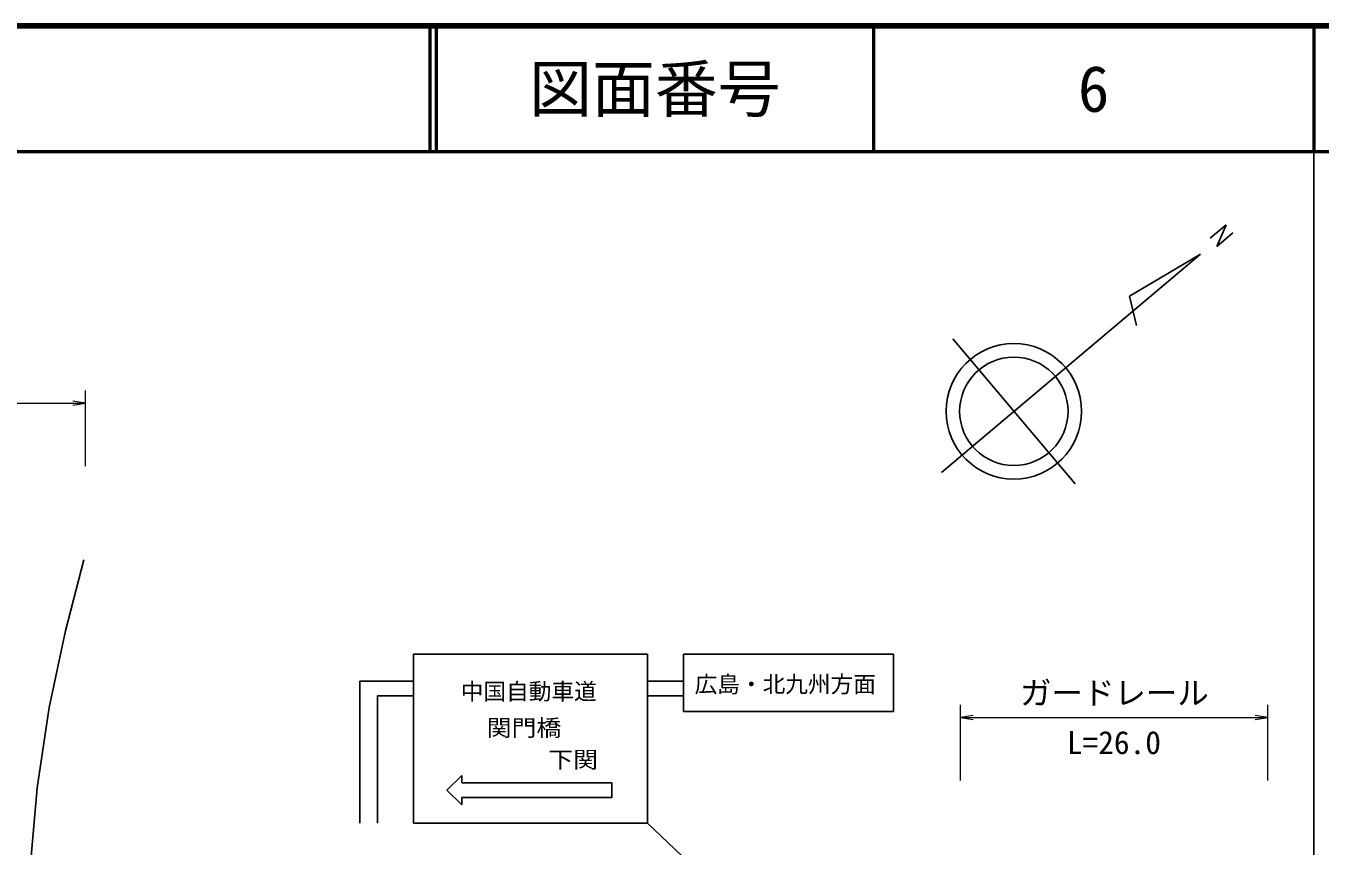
# Model space of a CAD drawing. Units: millimetres, scale not verified. Extents: x 40000 to 680000, y 20000 to 380000.
# Drawn here: x 476632 to 579500, y 314778 to 380000 of the extents above; entities that cross this region are included whole.
import ezdxf
from ezdxf.enums import TextEntityAlignment as Align

# ---------------------------------------------------------------- set-up
doc = ezdxf.new("R2010")
doc.units = ezdxf.units.MM
doc.header["$LTSCALE"] = 1000
for name, color, linetype, lineweight in [('M-BMK-SRVR', 3, 'Continuous', 25), ('M-STR-HTXT', 7, 'Continuous', 13), ('M-STR-STR3', 7, 'Continuous', 25), ('M-STR-STRC', 7, 'Continuous', 25), ('M-TTL', 2, 'Continuous', 140), ('M-TTL-BAND', 7, 'Continuous', 25), ('M-TTL-LINE', 7, 'Continuous', 50)]:
    doc.layers.add(name, color=color, linetype=linetype, lineweight=lineweight)
doc.layers.add('M-TTL-TXT', color=7, linetype='Continuous')
doc.styles.add('ＭＳ ゴシック', font='')
doc.styles.get('ＭＳ ゴシック').set_extended_font_data('MS Gothic')

# ---------------------------------------------------------------- blocks, each defined once
blk = doc.blocks.new('open_arrow')
at = {"color": 0, "linetype": 'Continuous', "lineweight": -2}
blk.add_lwpolyline([(7.5, 1.25), (0, 0), (7.5, -1.25)], dxfattribs=at)

msp = doc.modelspace()

# ---------------------------------------------------------------- linework, layer by layer
at = {"layer": 'M-BMK-SRVR'}
for p, q in [((570750, 363120), (572021, 364192)), ((572021, 364192), (571302, 362458)), ((571302, 362458), (572573, 363540)), ((569981, 361857), (549394, 344491)), ((569981, 361857), (564346, 358513)), ((564346, 358513), (564911, 356171)), ((560021, 343589), (550296, 355118))]:
    msp.add_line(p, q, dxfattribs=at)
for radius in [5387, 4309]:
    msp.add_circle((555158, 349353), radius, dxfattribs=at)
at = {"layer": 'M-STR-HTXT'}
for p, q in [((481369, 345000), (481369, 351000)), ((447116, 350000), (481369, 350000)), ((550920, 320000), (550920, 326000)), ((575347, 320000), (575347, 326000)), ((550920, 325000), (575347, 325000))]:
    msp.add_line(p, q, dxfattribs=at)
at = {"layer": 'M-STR-STR3'}
for p, q in [((479787, 331887), (481247, 337548)), ((478476, 325810), (479787, 331887)), ((477523, 319405), (478476, 325810)), ((476897, 312077), (477523, 319405))]:
    msp.add_line(p, q, dxfattribs=at)
at = {"layer": 'M-STR-STRC'}
for p, q in [((507452, 316615), (507452, 330042)), ((526028, 330042), (507452, 330042)), ((526028, 316615), (526028, 330042)), ((528889, 330042), (528889, 325471)), ((528889, 330042), (545587, 330042)), ((545587, 330042), (545587, 325471)), ((503187, 327904), (503187, 316615)), ((504591, 327904), (503187, 327904)), ((507452, 327904), (504591, 327904)), ((528889, 327904), (526028, 327904)), ((504591, 326734), (504591, 316615)), ((504591, 326734), (507452, 326734)), ((526028, 326734), (528889, 326734)), ((528889, 325471), (545587, 325471)), ((510101, 319230), (511271, 320400)), ((511271, 320400), (511271, 319823)), ((511271, 318060), (510101, 319230)), ((523208, 319823), (511271, 319823)), ((523208, 318653), (523208, 319823)), ((523208, 318653), (511271, 318653)), ((511271, 318653), (511271, 318060)), ((526028, 316615), (507452, 316615)), ((554060, 290083), (526028, 316615))]:
    msp.add_line(p, q, dxfattribs=at)
at = {"layer": 'M-TTL'}
msp.add_line((680000, 380000), (40000, 380000), dxfattribs=at)
at = {"layer": 'M-TTL-BAND'}
msp.add_line((579000, 20000), (579000, 370000), dxfattribs=at)
at = {"layer": 'M-TTL-LINE'}
for p, q in [((508747, 380000), (508747, 370000)), ((509247, 380000), (509247, 370000)), ((543997, 380000), (543997, 370000)), ((579000, 380000), (579000, 370000)), ((40000, 370000), (680000, 370000))]:
    msp.add_line(p, q, dxfattribs=at)

# ---------------------------------------------------------------- block references
at = {"layer": 'M-STR-HTXT', "xscale": 133, "yscale": 133, "rotation": 180}
for p in [(481369, 350000), (575347, 325000)]:
    msp.add_blockref('open_arrow', p, dxfattribs=at)
at = {"layer": 'M-STR-HTXT', "xscale": 133, "yscale": 133}
msp.add_blockref('open_arrow', (550920, 325000), dxfattribs=at)

# ---------------------------------------------------------------- texts
at = {"layer": 'M-STR-HTXT', "style": 'ＭＳ ゴシック'}
msp.add_text('ガードレール', height=1833, dxfattribs=at).set_placement((563154, 326960), align=Align.MIDDLE_CENTER)
msp.add_text('L=26.0', height=1833, dxfattribs=at).set_placement((563111, 321545), align=Align.BOTTOM_CENTER)
at = {"layer": 'M-STR-STRC', "style": 'ＭＳ ゴシック'}
msp.add_text('広島・北九州方面', height=1320, dxfattribs=at).set_placement((536989, 326596), align=Align.BOTTOM_CENTER)
msp.add_text('中国自動車道', height=1320, dxfattribs=at).set_placement((511200, 326023), align=Align.BOTTOM_LEFT)
at = {"layer": 'M-STR-STRC', "style": 'ＭＳ ゴシック', "width": 1.1}
for s, p in [('関門橋', (513253, 323128)), ('下関', (518149, 320601))]:
    msp.add_text(s, height=1320, dxfattribs=at).set_placement(p, align=Align.BOTTOM_LEFT)
at = {"layer": 'M-TTL-TXT', "style": 'ＭＳ ゴシック'}
for s, p in [('図面番号', (526622, 375000)), ('6', (561497, 375000))]:
    msp.add_text(s, height=3666, dxfattribs=at).set_placement(p, align=Align.MIDDLE_CENTER)

doc.saveas('drawing.dxf')
